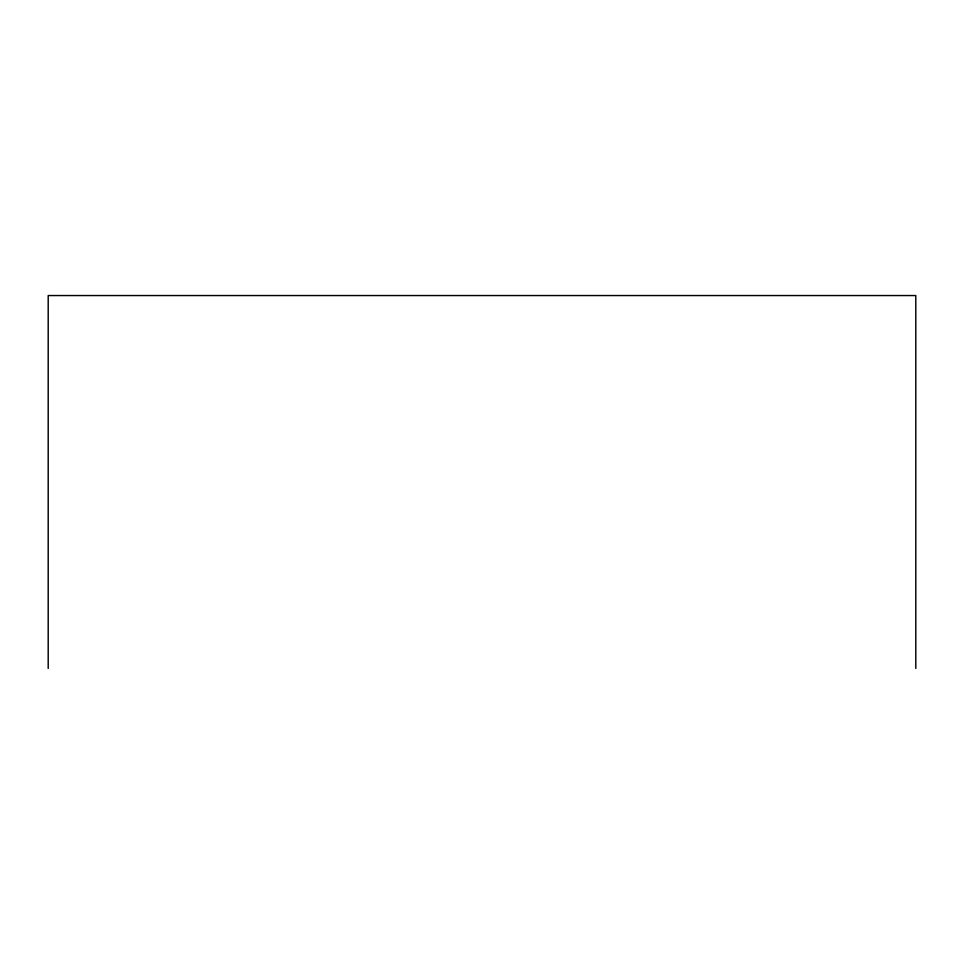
<?xml version="1.0" encoding="UTF-8"?>
<svg xmlns="http://www.w3.org/2000/svg" width="964" height="964" viewBox="0 0 964 964"><rect width="100%" height="100%" fill="white"/><g stroke="black" fill="none" stroke-linecap="round" stroke-linejoin="round"><path stroke-width="1.45" d="M915.8 668.45L915.8 295.55L48.2 295.55L48.2 668.45"/></g></svg>
